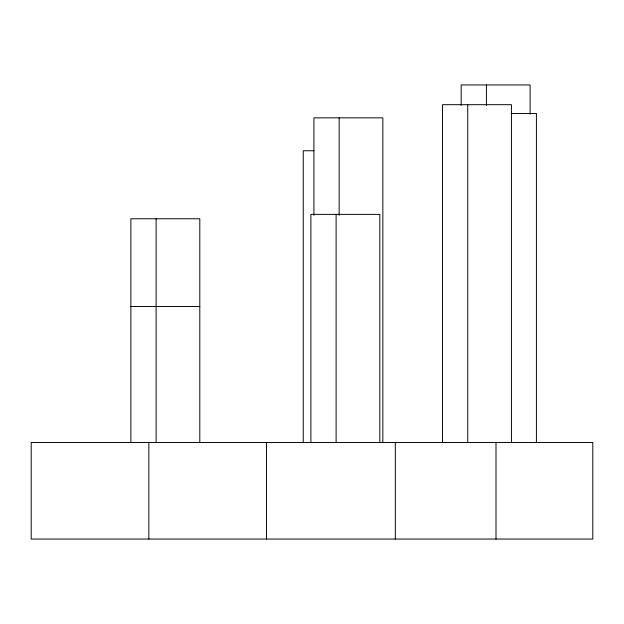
<?xml version="1.0" encoding="UTF-8"?>
<svg xmlns="http://www.w3.org/2000/svg" width="624" height="624" viewBox="0 0 624 624"><rect width="100%" height="100%" fill="white"/><g stroke="black" fill="none" stroke-linecap="round" stroke-linejoin="round"><path stroke-width="0.94" d="M511.165 113.467L536.414 113.467L536.414 442.525M313.919 150.758L303.233 150.758L303.233 442.525M130.876 306.517L199.797 306.517M530.111 114.176L530.111 84.95L461.183 84.95L461.183 105.409M511.43 442.525L511.43 104.692L442.51 104.692L442.51 442.525M496.002 442.525L496.002 539.05M486.416 84.95L486.416 105.409M467.735 104.692L467.735 442.525M395.327 442.525L395.327 539.05M382.847 442.525L382.847 117.85L313.927 117.85L313.927 215.35M379.805 442.525L379.805 214.375L310.885 214.375L310.885 442.525M339.152 117.85L339.152 215.35M336.11 214.375L336.11 442.525M266.495 442.525L266.495 539.05M199.797 442.525L199.797 218.767L130.876 218.767L130.876 442.525M156.101 218.767L156.101 306.322M156.101 306.517L156.101 442.525M148.847 442.525L148.847 539.05M592.8 442.525L31.2 442.525L31.2 539.05L592.8 539.05L592.8 442.525"/></g></svg>
